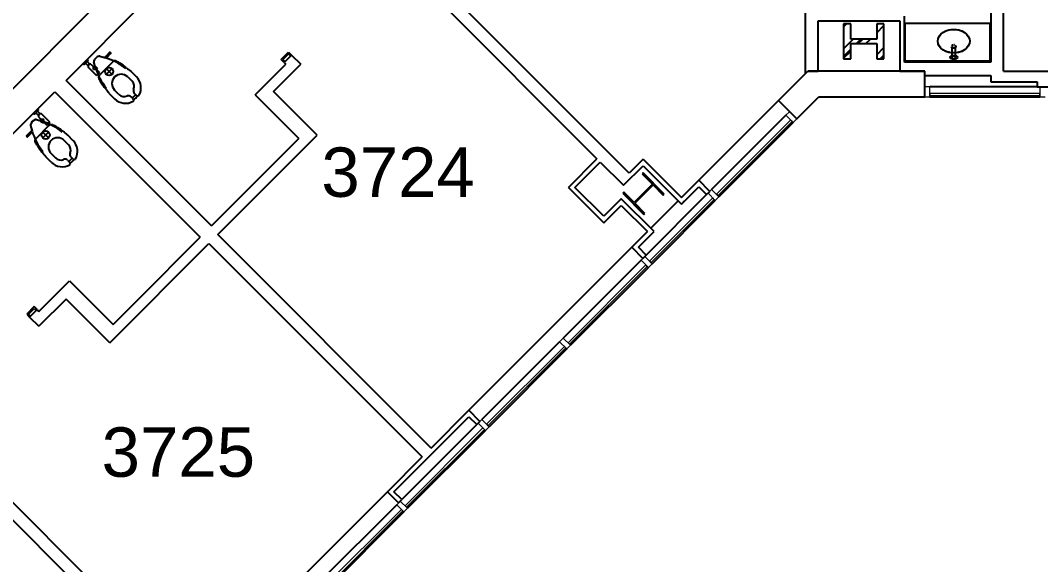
# Model space of a CAD drawing. Header units: inches. Extents: x -1169 to 5569, y -44 to 4300.
# Drawn here: x 720.7 to 1217.5, y 2865.9 to 3130.3 of the extents above; entities that cross this region are included whole.
import ezdxf

# ---------------------------------------------------------------- set-up
doc = ezdxf.new("R2010")
doc.units = ezdxf.units.IN
doc.header["$LTSCALE"] = 96
doc.header["$MEASUREMENT"] = 0
for name, color, linetype in [('A-ANNO-ROOM', 4, 'CONTINUOUS'), ('A-COLS', 5, 'CONTINUOUS'), ('A-DOOR', 2, 'CONTINUOUS'), ('A-FLOR-PFIX', 2, 'CONTINUOUS'), ('A-GLAZ', 2, 'CONTINUOUS'), ('A-WALL-FULL', 6, 'CONTINUOUS')]:
    doc.layers.add(name, color=color, linetype=linetype)
doc.styles.add('Arial', font='arial.ttf')

msp = doc.modelspace()

# ---------------------------------------------------------------- linework, layer by layer
at = {"layer": 'A-COLS'}
for p, q in [((1124.28, 3128.58), (1120.78, 3128.58)), ((1120.78, 3128.58), (1120.78, 3111.58)), ((1120.78, 3127.18), (1122.17, 3128.58)), ((1124.28, 3121.17), (1124.28, 3128.58)), ((1136.88, 3128.01), (1137.45, 3128.58)), ((1140.38, 3128.58), (1136.88, 3128.58)), ((1136.88, 3128.58), (1136.88, 3121.17)), ((1136.88, 3124.27), (1140.38, 3127.77)), ((1140.38, 3111.58), (1140.38, 3128.58)), ((1120.78, 3116.52), (1125.43, 3121.17)), ((1136.88, 3121.17), (1124.28, 3121.17)), ((1126.98, 3118.98), (1129.17, 3121.17)), ((1127.85, 3118.98), (1130.04, 3121.17)), ((1131.59, 3118.98), (1133.78, 3121.17)), ((1120.78, 3112.78), (1124.28, 3116.28)), ((1120.78, 3111.91), (1124.28, 3115.41)), ((1124.28, 3111.58), (1124.28, 3118.98)), ((1124.28, 3118.98), (1136.88, 3118.98)), ((1136.88, 3118.98), (1136.88, 3111.58)), ((1136.88, 3113.61), (1140.38, 3117.11)), ((1120.78, 3111.58), (1124.28, 3111.58)), ((1124.18, 3111.58), (1124.28, 3111.67)), ((1136.88, 3111.58), (1140.38, 3111.58)), ((1138.58, 3111.58), (1140.38, 3113.37)), ((1139.45, 3111.58), (1140.38, 3112.5)), ((1023.34, 3056.2), (1022.84, 3055.7)), ((1022.84, 3055.7), (1027.82, 3050.72)), ((1033.61, 3045.94), (1023.34, 3056.2)), ((1027.82, 3050.72), (1018.91, 3041.82)), ((1019.22, 3041.5), (1028.13, 3050.41)), ((1024.26, 3054.28), (1024.77, 3054.78)), ((1024.7, 3053.84), (1025.2, 3054.35)), ((1026.57, 3051.98), (1027.07, 3052.48)), ((1028.13, 3050.41), (1033.11, 3045.43)), ((1013.93, 3046.79), (1013.43, 3046.29)), ((1013.43, 3046.29), (1023.7, 3036.02)), ((1018.91, 3041.82), (1013.93, 3046.79)), ((1014.85, 3044.87), (1015.36, 3045.37)), ((1031.9, 3046.64), (1032.4, 3047.15)), ((1033.11, 3045.43), (1033.61, 3045.94)), ((1017.16, 3042.57), (1017.66, 3043.07)), ((1024.2, 3036.53), (1019.22, 3041.5)), ((1023.7, 3036.02), (1024.2, 3036.53))]:
    msp.add_line(p, q, dxfattribs=at)
at = {"layer": 'A-DOOR'}
for p, q in [((847.36, 3111.26), (850.99, 3114.88)), ((848.78, 3109.84), (847.36, 3111.26)), ((850.99, 3114), (848.25, 3111.26)), ((848.25, 3111.26), (849.22, 3110.28)), ((849.22, 3110.28), (848.78, 3109.84)), ((850.99, 3114.88), (852.4, 3113.47)), ((851.96, 3113.02), (850.99, 3114)), ((852.4, 3113.47), (851.96, 3113.02)), ((727.33, 2991.23), (723.71, 2987.6)), ((728.75, 2989.81), (727.33, 2991.23)), ((723.71, 2987.6), (725.12, 2986.19)), ((724.59, 2987.6), (727.33, 2990.34)), ((725.56, 2986.63), (724.59, 2987.6)), ((725.12, 2986.19), (725.56, 2986.63)), ((727.33, 2990.34), (728.3, 2989.37)), ((728.3, 2989.37), (728.75, 2989.81))]:
    msp.add_line(p, q, dxfattribs=at)
at = {"layer": 'A-FLOR-PFIX'}
for p, q in [((1150.27, 3128.95), (1192.27, 3128.95)), ((1150.68, 3110.45), (1150.68, 3128.95)), ((1169.06, 3124.45), (1170.37, 3125.16)), ((1170.37, 3125.16), (1171.86, 3125.64)), ((1171.86, 3125.64), (1173.45, 3125.89)), ((1173.45, 3125.89), (1175.08, 3125.89)), ((1175.08, 3125.89), (1176.67, 3125.64)), ((1176.67, 3125.64), (1178.16, 3125.16)), ((1178.16, 3125.16), (1179.47, 3124.45)), ((1191.77, 3128.95), (1191.77, 3110.45)), ((1166.48, 3120.2), (1166.65, 3121.39)), ((1166.65, 3119.01), (1166.48, 3120.2)), ((1166.63, 3121.32), (1166.71, 3121.57)), ((1166.65, 3121.39), (1167.16, 3122.53)), ((1167.16, 3122.53), (1167.97, 3123.56)), ((1167.97, 3123.56), (1169.06, 3124.45)), ((1179.47, 3124.45), (1180.56, 3123.56)), ((1180.56, 3123.56), (1181.37, 3122.53)), ((1181.37, 3122.53), (1181.88, 3121.39)), ((1181.82, 3121.57), (1181.9, 3121.32)), ((1181.88, 3121.39), (1182.05, 3120.2)), ((1182.05, 3120.2), (1181.88, 3119.01)), ((1167.16, 3117.88), (1166.65, 3119.01)), ((1167.97, 3116.84), (1167.16, 3117.88)), ((1169.06, 3115.95), (1167.97, 3116.84)), ((1170.37, 3115.25), (1169.06, 3115.95)), ((1171.86, 3114.76), (1170.37, 3115.25)), ((1173.27, 3117.51), (1173.29, 3117.66)), ((1173.43, 3117.11), (1173.27, 3117.51)), ((1173.95, 3116.75), (1173.43, 3117.11)), ((1173.52, 3117.06), (1175.02, 3117.06)), ((1173.52, 3112.31), (1173.52, 3117.06)), ((1174.87, 3116.74), (1173.95, 3116.75)), ((1175.05, 3116.88), (1174.87, 3116.74)), ((1174.94, 3118.19), (1175.23, 3117.71)), ((1175.02, 3117.06), (1175.02, 3112.31)), ((1175.23, 3117.23), (1175.05, 3116.88)), ((1175.23, 3117.71), (1175.23, 3117.23)), ((1178.16, 3115.25), (1176.67, 3114.76)), ((1179.47, 3115.95), (1178.16, 3115.25)), ((1180.56, 3116.84), (1179.47, 3115.95)), ((1181.37, 3117.88), (1180.56, 3116.84)), ((1181.88, 3119.01), (1181.37, 3117.88)), ((752.21, 3109.45), (753.1, 3110.33)), ((753.1, 3110.33), (754.38, 3109.04)), ((753.22, 3111.52), (753.48, 3111.26)), ((757.17, 3107.33), (756.36, 3110.02)), ((765.53, 3110.18), (759.08, 3103.73)), ((759.24, 3112.9), (761.93, 3112.09)), ((761.31, 3112.33), (761.38, 3112.26)), ((764.15, 3114.81), (761.92, 3112.59)), ((764.65, 3114.31), (762.42, 3112.08)), ((764.27, 3114.82), (764.66, 3114.43)), ((1191.77, 3110.45), (1150.68, 3110.45)), ((1173.45, 3114.52), (1171.86, 3114.76)), ((1175.08, 3114.52), (1173.45, 3114.52)), ((1176.67, 3114.76), (1175.08, 3114.52)), ((751.02, 3109.32), (751.28, 3109.06)), ((752.21, 3109.45), (753.5, 3108.16)), ((757.6, 3103.52), (753.54, 3107.59)), ((754.95, 3109.01), (756.19, 3107.77)), ((756.19, 3107.77), (756.72, 3108.3)), ((756.65, 3108.3), (756.82, 3108.47)), ((756.81, 3108.2), (756.72, 3108.3)), ((756.93, 3108.09), (756.81, 3108.2)), ((757.24, 3107.77), (756.93, 3108.09)), ((757.61, 3107.41), (757.24, 3107.77)), ((758.13, 3106.88), (757.6, 3106.35)), ((757.6, 3106.35), (759.02, 3104.94)), ((757.78, 3107.24), (757.61, 3107.41)), ((757.93, 3107.09), (757.78, 3107.24)), ((758.13, 3106.88), (757.93, 3107.09)), ((762.38, 3106.88), (765.21, 3104.05)), ((765.21, 3106.88), (762.38, 3104.05)), ((777.05, 3102.82), (774.41, 3105.45)), ((757.6, 3103.52), (757.81, 3103.73)), ((757.81, 3103.73), (758.13, 3104.05)), ((758.13, 3104.05), (758.31, 3104.23)), ((758.31, 3104.23), (758.49, 3104.41)), ((758.49, 3104.41), (758.66, 3104.58)), ((758.66, 3104.58), (758.92, 3104.84)), ((758.92, 3104.84), (759.02, 3104.94)), ((772.81, 3102.82), (774.93, 3100.69)), ((768.56, 3094.33), (766.44, 3096.45)), ((763.8, 3094.85), (766.44, 3092.21)), ((775.51, 3092.14), (774.45, 3093.2)), ((776.06, 3094.81), (777.12, 3093.75)), ((726.89, 3085.19), (727.15, 3084.93)), ((728.97, 3086.2), (728.08, 3085.32)), ((728.08, 3085.32), (729.37, 3084.03)), ((728.97, 3086.2), (730.25, 3084.91)), ((729.09, 3087.39), (729.35, 3087.13)), ((731.08, 3081.24), (728.39, 3082.05)), ((729.4, 3083.46), (730.65, 3082.22)), ((730.11, 3081.76), (729.94, 3081.59)), ((730.65, 3082.22), (730.11, 3081.69)), ((730.21, 3081.6), (730.11, 3081.69)), ((730.32, 3081.48), (730.21, 3081.6)), ((730.64, 3081.17), (730.32, 3081.48)), ((731.01, 3080.8), (730.64, 3081.17)), ((734.89, 3080.81), (730.82, 3084.88)), ((731.18, 3080.63), (731.01, 3080.8)), ((731.32, 3080.48), (731.18, 3080.63)), ((731.53, 3080.28), (731.32, 3080.48)), ((731.53, 3080.28), (732.06, 3080.81)), ((732.06, 3080.81), (733.47, 3079.39)), ((734.36, 3080.28), (734.18, 3080.1)), ((734.68, 3080.6), (734.36, 3080.28)), ((734.89, 3080.81), (734.68, 3080.6)), ((723.6, 3074.26), (725.83, 3076.49)), ((724.1, 3073.76), (726.33, 3075.99)), ((725.51, 3079.17), (726.32, 3076.48)), ((726.08, 3077.1), (726.16, 3077.03)), ((728.23, 3072.88), (734.68, 3079.33)), ((731.53, 3076.03), (734.36, 3073.21)), ((731.53, 3073.21), (734.36, 3076.03)), ((733.57, 3079.49), (733.47, 3079.39)), ((733.83, 3079.75), (733.57, 3079.49)), ((734, 3079.92), (733.83, 3079.75)), ((734.18, 3080.1), (734, 3079.92)), ((723.59, 3074.14), (723.98, 3073.75)), ((744.08, 3069.85), (741.96, 3071.97)), ((743.56, 3074.61), (746.2, 3071.97)), ((735.6, 3065.6), (737.72, 3063.48)), ((735.6, 3061.36), (732.96, 3064)), ((743.6, 3062.35), (744.66, 3061.29)), ((746.27, 3062.9), (745.21, 3063.96))]:
    msp.add_line(p, q, dxfattribs=at)
for centre, radius in [((1174.27, 3112.31), 0.75), ((763.79, 3105.47), 2), ((732.94, 3074.62), 2)]:
    msp.add_circle(centre, radius, dxfattribs=at)
for centre, radius, start, end in [((1174.27, 3117.45), 1, 91.4853, 162), ((1174.27, 3117.45), 1, 62.4389, 80.9999), ((751.43, 3112), 2.36, 315, 331.7178), ((753.19, 3111.05), 0.358, 331.7178, 36.2822), ((759.85, 3109.41), 3.67, 105.7, 164.1134), ((757.32, 3110.31), 1, 174.032, 196.7358), ((758.95, 3111.94), 1, 73.2642, 95.4406), ((761.2, 3111.86), 0.488, 76.6888, 99.2592), ((761.78, 3111.71), 0.58, 93.6602, 118.1119), ((761.73, 3112.44), 0.149, 273.6602, 356.3398), ((762.05, 3112.47), 0.173, 136.0648, 192.0648), ((753.5, 3084.05), 29.29, 51.2648, 73.2642), ((762.28, 3111.89), 0.149, 93.6602, 132.6747), ((762.3, 3112.21), 0.173, 257.9352, 313.9352), ((764.22, 3114.72), 0.116, 63.3864, 128.6136), ((764.56, 3114.38), 0.116, 321.3864, 26.6136), ((751.49, 3109.35), 0.358, 233.7178, 298.2822), ((750.54, 3111.11), 2.36, 298.2822, 315), ((754.59, 3107.95), 1.12, 71.4379, 198.6536), ((756.98, 3108.29), 0.33, 177.7576, 189.9981), ((785.21, 3115.76), 29.29, 196.7358, 218.7352), ((753.5, 3084.05), 29.79, 51.2648, 58.8263), ((936.04, 3309.29), 260.14, 230.9435, 231.5861), ((785.21, 3115.76), 29.79, 211.1737, 218.7352), ((769.62, 3099.63), 4.5, 45, 225), ((772.42, 3098.19), 3.55, 336.7763, 45), ((771.75, 3097.51), 7.5, 329.8879, 45), ((559.97, 2933.21), 260.14, 38.4139, 39.0565), ((777.33, 3096.08), 1.79, 156.7763, 225), ((771.75, 3097.51), 7.5, 225, 300.1121), ((771.07, 3096.84), 3.55, 225, 293.2237), ((773.18, 3091.93), 1.79, 45, 113.2237), ((771.3, 3097.96), 6.45, 304.8161, 325.1839), ((774.95, 3091.58), 0.787, 315, 45), ((771.75, 3097.51), 7, 304.5998, 325.4002), ((777.68, 3094.31), 0.787, 225, 315), ((726.41, 3086.98), 2.36, 298.2822, 315), ((727.3, 3087.87), 2.36, 315, 331.7178), ((729.06, 3086.92), 0.358, 331.7178, 36.2822), ((729.01, 3078.56), 3.67, 105.8866, 164.3), ((727.36, 3085.22), 0.358, 233.7178, 298.2822), ((728.1, 3081.1), 1, 73.2642, 95.968), ((730.46, 3083.82), 1.12, 71.3464, 198.5621), ((730.12, 3081.43), 0.33, 80.0019, 92.2424), ((722.65, 3053.2), 29.29, 51.2648, 73.2642), ((726.47, 3079.46), 1, 174.5594, 196.7358), ((725.94, 3076.36), 0.173, 77.9352, 133.9352), ((725.97, 3076.68), 0.149, 273.6602, 356.3398), ((726.55, 3077.21), 0.488, 170.7408, 193.3112), ((726.7, 3076.63), 0.58, 151.8881, 176.3398), ((754.37, 3084.91), 29.29, 196.7358, 218.7352), ((726.2, 3076.11), 0.173, 316.0648, 12.0648), ((726.52, 3076.13), 0.149, 137.3253, 176.3398), ((722.65, 3053.2), 29.79, 51.2648, 58.8263), ((905.2, 3278.44), 260.14, 230.9435, 231.5861), ((723.69, 3074.19), 0.116, 141.3864, 206.6136), ((724.03, 3073.85), 0.116, 243.3864, 308.6136), ((738.78, 3068.79), 4.5, 45, 225), ((740.9, 3066.67), 7.5, 329.8879, 45), ((754.37, 3084.91), 29.79, 211.1737, 218.7352), ((529.13, 2902.37), 260.14, 38.4139, 39.0565), ((741.57, 3067.34), 3.55, 336.7763, 45), ((746.48, 3065.23), 1.79, 156.7763, 225), ((740.9, 3066.67), 7.5, 225, 300.1121), ((740.23, 3065.99), 3.55, 225, 293.2237), ((742.33, 3061.08), 1.79, 45, 113.2237), ((740.45, 3067.11), 6.45, 304.8161, 325.1839), ((744.1, 3060.73), 0.787, 315, 45), ((740.9, 3066.67), 7, 304.5998, 325.4002), ((746.83, 3063.46), 0.787, 225, 315)]:
    msp.add_arc(centre, radius, start, end, dxfattribs=at)
msp.add_ellipse((1174.31, 3112.3), major_axis=(1.75, 0), ratio=0.571429, dxfattribs=at)
at = {"layer": 'A-FLOR-PFIX', "extrusion": (0, 0, -1)}
msp.add_ellipse((757.54, 3108.91), major_axis=(0.789, 0.789), ratio=0.5, start_param=3.402076, end_param=3.496793, dxfattribs=at)
at = {"layer": 'A-FLOR-PFIX'}
msp.add_ellipse((729.5, 3080.87), major_axis=(0.789, 0.789), ratio=0.5, start_param=0.260484, end_param=0.3552, dxfattribs=at)
for points, knots in [([(1169.7, 3124.83), (1169.73, 3124.85), (1170.03, 3125), (1170.35, 3125.15), (1170.64, 3125.26)], [4.0945479, 4.0945479, 4.0945479, 4.0945479, 4.1082365, 4.2352464, 4.2352464, 4.2352464, 4.2352464]), ([(1171.25, 3125.47), (1171.32, 3125.49), (1171.64, 3125.59), (1171.96, 3125.67), (1172.21, 3125.72)], [4.3201203, 4.3201203, 4.3201203, 4.3201203, 4.3498975, 4.4498221, 4.4498221, 4.4498221, 4.4498221]), ([(1172.92, 3125.84), (1173.05, 3125.85), (1173.37, 3125.89), (1173.7, 3125.91), (1173.89, 3125.91)], [4.541704, 4.541704, 4.541704, 4.541704, 4.5915585, 4.6652167, 4.6652167, 4.6652167, 4.6652167]), ([(1174.64, 3125.91), (1174.83, 3125.91), (1175.16, 3125.89), (1175.48, 3125.85), (1175.61, 3125.84)], [4.7595613, 4.7595613, 4.7595613, 4.7595613, 4.8332195, 4.883074, 4.883074, 4.883074, 4.883074]), ([(1176.32, 3125.72), (1176.57, 3125.67), (1176.89, 3125.59), (1177.21, 3125.49), (1177.28, 3125.47)], [4.9749558, 4.9749558, 4.9749558, 4.9749558, 5.0748804, 5.1046577, 5.1046577, 5.1046577, 5.1046577]), ([(1177.89, 3125.26), (1178.18, 3125.15), (1178.5, 3125), (1178.8, 3124.85), (1178.83, 3124.83)], [5.1895316, 5.1895316, 5.1895316, 5.1895316, 5.3165414, 5.3302301, 5.3302301, 5.3302301, 5.3302301]), ([(1166.67, 3121.44), (1166.68, 3121.47), (1166.8, 3121.87), (1166.99, 3122.25), (1167.2, 3122.59)], [3.3659921, 3.3659921, 3.3659921, 3.3659921, 3.3832536, 3.5832545, 3.5832545, 3.5832545, 3.5832545]), ([(1167.22, 3122.63), (1167.26, 3122.69), (1167.5, 3123.05), (1167.8, 3123.39), (1168.08, 3123.66)], [3.5903916, 3.5903916, 3.5903916, 3.5903916, 3.6249146, 3.8026973, 3.8026973, 3.8026973, 3.8026973]), ([(1179.29, 3124.56), (1179.59, 3124.37), (1179.88, 3124.17), (1180.14, 3123.94), (1180.14, 3123.94)], [5.4048623, 5.4048623, 5.4048623, 5.4048623, 5.5582024, 5.5583845, 5.5583845, 5.5583845, 5.5583845]), ([(1180.45, 3123.66), (1180.73, 3123.39), (1181.01, 3123.05), (1181.27, 3122.69), (1181.31, 3122.63)], [5.6220806, 5.6220806, 5.6220806, 5.6220806, 5.7998634, 5.8343864, 5.8343864, 5.8343864, 5.8343864]), ([(1181.33, 3122.59), (1181.54, 3122.25), (1181.75, 3121.87), (1181.85, 3121.47), (1181.85, 3121.44)], [5.8415235, 5.8415235, 5.8415235, 5.8415235, 6.0415243, 6.0587858, 6.0587858, 6.0587858, 6.0587858]), ([(1167.2, 3117.81), (1166.99, 3118.15), (1166.78, 3118.54), (1166.68, 3118.93), (1166.68, 3118.96)], [2.6999308, 2.6999308, 2.6999308, 2.6999308, 2.8999317, 2.9171932, 2.9171932, 2.9171932, 2.9171932]), ([(1168.08, 3116.74), (1167.8, 3117.01), (1167.52, 3117.36), (1167.26, 3117.71), (1167.22, 3117.77)], [2.480488, 2.480488, 2.480488, 2.480488, 2.6582707, 2.6927937, 2.6927937, 2.6927937, 2.6927937]), ([(1170.64, 3115.14), (1170.35, 3115.26), (1170.03, 3115.4), (1169.73, 3115.56), (1169.7, 3115.57)], [2.0479389, 2.0479389, 2.0479389, 2.0479389, 2.1749488, 2.1886374, 2.1886374, 2.1886374, 2.1886374]), ([(1172.21, 3114.69), (1171.96, 3114.74), (1171.64, 3114.82), (1171.32, 3114.91), (1171.25, 3114.93)], [1.8333632, 1.8333632, 1.8333632, 1.8333632, 1.9332878, 1.963065, 1.963065, 1.963065, 1.963065]), ([(1177.28, 3114.93), (1177.21, 3114.91), (1176.89, 3114.82), (1176.57, 3114.74), (1176.32, 3114.69)], [1.1785276, 1.1785276, 1.1785276, 1.1785276, 1.2083049, 1.3082295, 1.3082295, 1.3082295, 1.3082295]), ([(1178.83, 3115.57), (1178.8, 3115.56), (1178.5, 3115.4), (1178.18, 3115.26), (1177.89, 3115.14)], [0.9529552, 0.9529552, 0.9529552, 0.9529552, 0.9666439, 1.0936537, 1.0936537, 1.0936537, 1.0936537]), ([(1180.14, 3116.46), (1180.14, 3116.46), (1179.88, 3116.24), (1179.59, 3116.03), (1179.29, 3115.84)], [0.7248008, 0.7248008, 0.7248008, 0.7248008, 0.7249829, 0.878323, 0.878323, 0.878323, 0.878323]), ([(1181.31, 3117.77), (1181.27, 3117.72), (1181.03, 3117.36), (1180.73, 3117.01), (1180.45, 3116.74)], [0.448799, 0.448799, 0.448799, 0.448799, 0.4833219, 0.6611047, 0.6611047, 0.6611047, 0.6611047]), ([(1181.86, 3118.96), (1181.85, 3118.93), (1181.73, 3118.54), (1181.54, 3118.15), (1181.33, 3117.81)], [0.2243995, 0.2243995, 0.2243995, 0.2243995, 0.241661, 0.4416618, 0.4416618, 0.4416618, 0.4416618]), ([(767.28, 3110.45), (767.17, 3110.51), (766.99, 3110.57), (766.75, 3110.62), (766.56, 3110.62), (766.37, 3110.61), (766.12, 3110.55), (765.82, 3110.43), (765.62, 3110.27), (765.53, 3110.18)], [0, 0, 0, 0, 0.2, 0.3, 0.4, 0.5, 0.6, 0.8, 1, 1, 1, 1]), ([(1173.89, 3114.49), (1173.7, 3114.5), (1173.37, 3114.52), (1173.05, 3114.55), (1172.92, 3114.57)], [1.6179686, 1.6179686, 1.6179686, 1.6179686, 1.6916268, 1.7414813, 1.7414813, 1.7414813, 1.7414813]), ([(1175.61, 3114.57), (1175.48, 3114.55), (1175.16, 3114.52), (1174.83, 3114.5), (1174.64, 3114.49)], [1.4001113, 1.4001113, 1.4001113, 1.4001113, 1.4499658, 1.523624, 1.523624, 1.523624, 1.523624]), ([(756.19, 3107.46), (756.19, 3107.47), (756.19, 3107.5), (756.19, 3107.54), (756.19, 3107.58), (756.19, 3107.62), (756.19, 3107.65), (756.19, 3107.69), (756.19, 3107.71), (756.19, 3107.73)], [0.625, 0.625, 0.625, 0.625, 0.65625, 0.6875, 0.71875, 0.75, 0.78125, 0.8125, 0.8749999, 0.8749999, 0.8749999, 0.8749999]), ([(756.19, 3107.26), (756.19, 3107.28), (756.19, 3107.32), (756.19, 3107.36), (756.19, 3107.41), (756.19, 3107.44), (756.19, 3107.46)], [0.5000002, 0.5000002, 0.5000002, 0.5000002, 0.53125, 0.5625, 0.59375, 0.625, 0.625, 0.625, 0.625]), ([(756.19, 3107.05), (756.19, 3107.09), (756.19, 3107.14), (756.19, 3107.21), (756.19, 3107.25), (756.19, 3107.26)], [0.375, 0.375, 0.375, 0.375, 0.4375, 0.46875, 0.5, 0.5, 0.5, 0.5]), ([(756.19, 3106.82), (756.19, 3106.86), (756.19, 3106.94), (756.19, 3107.01), (756.19, 3107.05)], [0.25, 0.25, 0.25, 0.25, 0.3125, 0.375, 0.375, 0.375, 0.375]), ([(756.98, 3106.35), (756.96, 3106.35), (756.92, 3106.35), (756.84, 3106.35), (756.77, 3106.35), (756.73, 3106.35)], [0.5714286, 0.5714286, 0.5714286, 0.5714286, 0.6071429, 0.6428571, 0.7142855, 0.7142855, 0.7142855, 0.7142855]), ([(757.21, 3106.35), (757.2, 3106.35), (757.16, 3106.35), (757.08, 3106.35), (757.02, 3106.35), (756.98, 3106.35)], [0.4285714, 0.4285714, 0.4285714, 0.4285714, 0.4642857, 0.5, 0.5714284, 0.5714284, 0.5714284, 0.5714284]), ([(757.6, 3106.35), (757.6, 3106.35), (757.6, 3106.35), (757.58, 3106.35), (757.55, 3106.35), (757.53, 3106.35), (757.49, 3106.35), (757.46, 3106.35), (757.41, 3106.35), (757.37, 3106.35), (757.32, 3106.35), (757.27, 3106.35), (757.23, 3106.35), (757.21, 3106.35)], [0, 0, 0, 0, 0.0714286, 0.1071429, 0.1428571, 0.1785714, 0.2142857, 0.25, 0.2857143, 0.3214286, 0.3571429, 0.3928571, 0.4285713, 0.4285713, 0.4285713, 0.4285713]), ([(759.08, 3103.73), (758.99, 3103.64), (758.87, 3103.49), (758.75, 3103.26), (758.7, 3103.09), (758.66, 3102.94), (758.65, 3102.82), (758.64, 3102.73), (758.64, 3102.63), (758.64, 3102.51), (758.67, 3102.37), (758.71, 3102.19), (758.77, 3102.06), (758.81, 3101.98)], [0, 0, 0, 0, 0.2, 0.3, 0.4, 0.475, 0.55, 0.5875, 0.625, 0.7, 0.775, 0.85, 1, 1, 1, 1]), ([(730.95, 3082.22), (730.94, 3082.22), (730.91, 3082.22), (730.87, 3082.22), (730.83, 3082.22), (730.79, 3082.22), (730.76, 3082.22), (730.72, 3082.22), (730.7, 3082.22), (730.68, 3082.22)], [0.625, 0.625, 0.625, 0.625, 0.65625, 0.6875, 0.71875, 0.75, 0.78125, 0.8125, 0.8749999, 0.8749999, 0.8749999, 0.8749999]), ([(731.15, 3082.22), (731.13, 3082.22), (731.1, 3082.22), (731.05, 3082.22), (731, 3082.22), (730.97, 3082.22), (730.95, 3082.22)], [0.5000002, 0.5000002, 0.5000002, 0.5000002, 0.53125, 0.5625, 0.59375, 0.625, 0.625, 0.625, 0.625]), ([(731.36, 3082.22), (731.32, 3082.22), (731.27, 3082.22), (731.2, 3082.22), (731.16, 3082.22), (731.15, 3082.22)], [0.375, 0.375, 0.375, 0.375, 0.4375, 0.46875, 0.5, 0.5, 0.5, 0.5]), ([(731.59, 3082.22), (731.55, 3082.22), (731.47, 3082.22), (731.4, 3082.22), (731.36, 3082.22)], [0.25, 0.25, 0.25, 0.25, 0.3125, 0.375, 0.375, 0.375, 0.375]), ([(732.06, 3081.43), (732.06, 3081.45), (732.06, 3081.49), (732.06, 3081.58), (732.06, 3081.64), (732.06, 3081.68)], [0.5714286, 0.5714286, 0.5714286, 0.5714286, 0.6071429, 0.6428571, 0.7142855, 0.7142855, 0.7142855, 0.7142855]), ([(732.06, 3081.2), (732.06, 3081.21), (732.06, 3081.25), (732.06, 3081.33), (732.06, 3081.39), (732.06, 3081.43)], [0.4285714, 0.4285714, 0.4285714, 0.4285714, 0.4642857, 0.5, 0.5714284, 0.5714284, 0.5714284, 0.5714284]), ([(732.06, 3080.81), (732.06, 3080.81), (732.06, 3080.81), (732.06, 3080.84), (732.06, 3080.86), (732.06, 3080.88), (732.06, 3080.92), (732.06, 3080.96), (732.06, 3081), (732.06, 3081.04), (732.06, 3081.09), (732.06, 3081.14), (732.06, 3081.18), (732.06, 3081.2)], [0, 0, 0, 0, 0.0714286, 0.1071429, 0.1428571, 0.1785714, 0.2142857, 0.25, 0.2857143, 0.3214286, 0.3571429, 0.3928571, 0.4285713, 0.4285713, 0.4285713, 0.4285713]), ([(734.68, 3079.33), (734.77, 3079.42), (734.92, 3079.54), (735.15, 3079.66), (735.32, 3079.71), (735.47, 3079.75), (735.59, 3079.77), (735.68, 3079.77), (735.78, 3079.77), (735.9, 3079.77), (736.04, 3079.75), (736.22, 3079.7), (736.35, 3079.65), (736.44, 3079.6)], [0, 0, 0, 0, 0.2, 0.3, 0.4, 0.475, 0.55, 0.5875, 0.625, 0.7, 0.775, 0.85, 1, 1, 1, 1]), ([(727.96, 3071.13), (727.9, 3071.24), (727.84, 3071.42), (727.8, 3071.67), (727.79, 3071.85), (727.8, 3072.04), (727.86, 3072.29), (727.98, 3072.59), (728.14, 3072.79), (728.23, 3072.88)], [0, 0, 0, 0, 0.2, 0.3, 0.4, 0.5, 0.6, 0.8, 1, 1, 1, 1])]:
    msp.add_open_spline(points, degree=3, knots=knots, dxfattribs=at)
for points in [[(1168.39, 3123.95), (1168.65, 3124.17), (1168.94, 3124.37), (1169.24, 3124.56)], [(1169.24, 3115.84), (1168.94, 3116.03), (1168.65, 3116.24), (1168.39, 3116.46)], [(768.91, 3109.53), (768.65, 3109.69), (768.1, 3110.01), (767.56, 3110.31), (767.28, 3110.45)], [(756.19, 3107.73), (756.19, 3107.74), (756.19, 3107.76), (756.19, 3107.77), (756.19, 3107.77)], [(756.19, 3106.59), (756.19, 3106.67), (756.19, 3106.75), (756.19, 3106.82)], [(756.19, 3106.35), (756.19, 3106.43), (756.19, 3106.51), (756.19, 3106.59)], [(756.46, 3106.35), (756.37, 3106.35), (756.28, 3106.35), (756.19, 3106.35)], [(756.73, 3106.35), (756.64, 3106.35), (756.55, 3106.35), (756.46, 3106.35)], [(758.81, 3101.98), (758.95, 3101.7), (759.25, 3101.15), (759.56, 3100.61), (759.73, 3100.34)], [(730.68, 3082.22), (730.67, 3082.22), (730.65, 3082.22), (730.65, 3082.22), (730.65, 3082.22)], [(731.82, 3082.22), (731.74, 3082.22), (731.66, 3082.22), (731.59, 3082.22)], [(732.06, 3082.22), (731.98, 3082.22), (731.9, 3082.22), (731.82, 3082.22)], [(732.06, 3081.95), (732.06, 3082.04), (732.06, 3082.13), (732.06, 3082.22)], [(732.06, 3081.68), (732.06, 3081.77), (732.06, 3081.86), (732.06, 3081.95)], [(736.44, 3079.6), (736.71, 3079.46), (737.26, 3079.16), (737.8, 3078.85), (738.07, 3078.68)], [(728.88, 3069.5), (728.72, 3069.77), (728.4, 3070.31), (728.11, 3070.85), (727.96, 3071.13)]]:
    msp.add_open_spline(points, degree=3, dxfattribs=at)
at = {"layer": 'A-GLAZ', "lineweight": 20}
for p, q in [((1162.7, 3098.08), (1160.2, 3098.08)), ((1160.2, 3098.08), (1160.2, 3093.08)), ((1162.7, 3093.08), (1162.7, 3098.08)), ((1160.2, 3093.08), (1162.7, 3093.08)), ((1056.62, 3048.1), (1054.86, 3046.34)), ((1054.86, 3046.34), (1058.39, 3042.8)), ((1060.16, 3044.57), (1056.62, 3048.1)), ((1058.39, 3042.8), (1060.16, 3044.57))]:
    msp.add_line(p, q, dxfattribs=at)
at = {"layer": 'A-GLAZ'}
for p, q in [((1214.83, 3098.08), (1162.7, 3098.08)), ((1050.35, 3052.61), (1088.8, 3091.07)), ((1162.7, 3093.08), (1216.2, 3093.08)), ((1092.69, 3084.17), (1056.62, 3048.1)), ((1096.22, 3080.63), (1060.16, 3044.57)), ((1024.8, 3016.29), (1054.15, 3045.63)), ((1027.63, 3012.04), (1058.39, 3042.8)), ((938.63, 2940.89), (1017.82, 3020.09)), ((1022.33, 3013.81), (984.5, 2975.98)), ((1025.86, 3010.27), (988.03, 2972.44)), ((982.73, 2974.21), (944.9, 2936.38)), ((986.27, 2970.68), (948.44, 2932.85)), ((942.43, 2933.91), (906.01, 2897.49)), ((946.67, 2931.08), (908.84, 2893.25)), ((819.83, 2822.1), (899.03, 2901.29)), ((903.54, 2895.02), (865.7, 2857.19)), ((907.07, 2891.48), (869.24, 2853.65))]:
    msp.add_line(p, q, dxfattribs=at)
at = {"layer": 'A-GLAZ', "lineweight": 20, "extrusion": (0, 0, -1)}
for p, q in [((1218.7, 3098.08), (1216.2, 3098.08)), ((1216.2, 3098.08), (1216.2, 3093.08)), ((1216.2, 3093.08), (1218.7, 3093.08)), ((1094.45, 3085.94), (1092.69, 3084.17)), ((1097.99, 3082.4), (1094.45, 3085.94)), ((1092.69, 3084.17), (1096.22, 3080.63)), ((1096.22, 3080.63), (1097.99, 3082.4)), ((1024.1, 3015.58), (1022.33, 3013.81)), ((1027.63, 3012.04), (1024.1, 3015.58)), ((1022.33, 3013.81), (1025.86, 3010.27)), ((1025.86, 3010.27), (1027.63, 3012.04)), ((984.5, 2975.98), (982.73, 2974.21)), ((988.03, 2972.44), (984.5, 2975.98)), ((982.73, 2974.21), (986.27, 2970.68)), ((986.27, 2970.68), (988.03, 2972.44)), ((944.9, 2936.38), (943.13, 2934.61)), ((948.44, 2932.85), (944.9, 2936.38)), ((943.13, 2934.61), (946.67, 2931.08)), ((946.67, 2931.08), (948.44, 2932.85)), ((905.3, 2896.78), (903.54, 2895.02)), ((908.84, 2893.25), (905.3, 2896.78)), ((903.54, 2895.02), (907.07, 2891.48)), ((907.07, 2891.48), (908.84, 2893.25))]:
    msp.add_line(p, q, dxfattribs=at)
at = {"layer": 'A-GLAZ', "lineweight": 13}
for p, q in [((1216.2, 3094.83), (1162.7, 3094.83)), ((1162.7, 3094.83), (1162.7, 3093.83)), ((1162.7, 3093.83), (1216.2, 3093.83)), ((1216.2, 3093.83), (1216.2, 3094.83)), ((1094.98, 3081.87), (1058.92, 3045.81)), ((1059.63, 3045.1), (1095.69, 3081.16)), ((1095.69, 3081.16), (1094.98, 3081.87)), ((1058.92, 3045.81), (1059.63, 3045.1)), ((1057.15, 3044.04), (1026.39, 3013.28)), ((1027.1, 3012.57), (1057.86, 3043.33)), ((1057.86, 3043.33), (1057.15, 3044.04)), ((1024.63, 3011.51), (986.8, 2973.68)), ((987.5, 2972.97), (1025.33, 3010.8)), ((1025.33, 3010.8), (1024.63, 3011.51)), ((1026.39, 3013.28), (1027.1, 3012.57)), ((985.03, 2971.91), (947.2, 2934.08)), ((947.91, 2933.38), (985.74, 2971.21)), ((985.74, 2971.21), (985.03, 2971.91)), ((986.8, 2973.68), (987.5, 2972.97)), ((945.43, 2932.32), (907.6, 2894.49)), ((908.31, 2893.78), (946.14, 2931.61)), ((946.14, 2931.61), (945.43, 2932.32)), ((947.2, 2934.08), (947.91, 2933.38)), ((905.83, 2892.72), (868, 2854.89)), ((868.71, 2854.18), (906.54, 2892.01)), ((906.54, 2892.01), (905.83, 2892.72)), ((907.6, 2894.49), (908.31, 2893.78))]:
    msp.add_line(p, q, dxfattribs=at)
at = {"layer": 'A-WALL-FULL'}
for p, q in [((1192.27, 3249.89), (1192.27, 3109.95)), ((1198.39, 3105.7), (1198.39, 3249.89)), ((1102.2, 3104.47), (1102.2, 3208.02)), ((653.79, 3034.01), (804.49, 3184.71)), ((918.87, 3145.11), (1000.89, 3063.08)), ((1016.54, 3056.1), (923.2, 3149.44)), ((742.84, 3101.14), (780.63, 3138.92)), ((1108.33, 3105.7), (1108.33, 3130.08)), ((1108.33, 3130.08), (1148.02, 3130.08)), ((1148.02, 3130.08), (1148.02, 3105.7)), ((1150.27, 3109.95), (1150.27, 3132.39)), ((852.4, 3113.47), (848.78, 3109.84)), ((852.4, 3113.47), (856.91, 3108.96)), ((1192.27, 3109.95), (1150.27, 3109.95)), ((834.77, 3094.07), (849.66, 3108.96)), ((843.69, 3095.74), (856.91, 3108.96)), ((848.78, 3109.84), (849.66, 3108.96)), ((1089.06, 3091.33), (1103.44, 3105.7)), ((1102.2, 3104.47), (1103.44, 3105.7)), ((1160.2, 3105.7), (1103.44, 3105.7)), ((1103.44, 3105.7), (1108.33, 3105.7)), ((1148.02, 3105.7), (1160.2, 3105.7)), ((1160.2, 3093.08), (1160.2, 3105.7)), ((1198.39, 3105.7), (1220.08, 3105.7)), ((813.55, 3030.43), (742.84, 3101.14)), ((1160.2, 3103.45), (1192.27, 3103.45)), ((1192.27, 3103.45), (1192.27, 3100.45)), ((1192.27, 3100.45), (1214.83, 3100.45)), ((1214.83, 3100.45), (1214.83, 3098.08)), ((699.49, 3057.78), (737.36, 3095.66)), ((737.36, 3095.66), (808.07, 3024.95)), ((864.91, 3074.53), (843.69, 3095.74)), ((1214.83, 3098.08), (1220.08, 3098.08)), ((834.77, 3094.07), (855.98, 3072.85)), ((1050.35, 3052.61), (1089.06, 3091.33)), ((1089.06, 3091.33), (1097.99, 3082.4)), ((1097.99, 3082.4), (1108.67, 3093.08)), ((1108.67, 3093.08), (1160.2, 3093.08)), ((813.55, 3030.43), (855.98, 3072.85)), ((816.6, 3026.23), (864.91, 3074.53)), ((986.97, 3049.17), (1000.89, 3063.08)), ((990.16, 3049.17), (1002.48, 3061.49)), ((1002.48, 3061.49), (1013.8, 3050.18)), ((1023.26, 3062.82), (1016.54, 3056.1)), ((1023.26, 3062.82), (1041.91, 3044.17)), ((1013.8, 3050.18), (1023.26, 3059.64)), ((1023.26, 3059.64), (1041.91, 3040.99)), ((1041.91, 3044.17), (1050.35, 3052.61)), ((1055.74, 3047.22), (1050.35, 3052.61)), ((986.97, 3049.17), (1004.21, 3031.93)), ((1004.21, 3035.11), (990.16, 3049.17)), ((1041.91, 3040.99), (1050.35, 3049.43)), ((1050.35, 3049.43), (1054.15, 3045.63)), ((1054.15, 3045.63), (1055.74, 3047.22)), ((1012.69, 3043.59), (1004.21, 3035.11)), ((1004.21, 3031.93), (1012.69, 3040.41)), ((1028.6, 3027.68), (1012.69, 3043.59)), ((1012.69, 3040.41), (1025.41, 3027.68)), ((1027.01, 3029.27), (1040.31, 3042.58)), ((1041.91, 3040.99), (1043.5, 3042.58)), ((920.28, 2922.55), (816.6, 3026.23)), ((1017.82, 3020.09), (1025.41, 3027.68)), ((1021, 3020.09), (1028.6, 3027.68)), ((764.06, 2973.68), (812.27, 3021.9)), ((777.35, 2994.22), (808.07, 3024.95)), ((812.27, 3021.9), (915.95, 2918.22)), ((938.63, 2940.89), (1017.82, 3020.09)), ((1017.82, 3020.09), (1023.21, 3014.69)), ((1024.8, 3016.29), (1021, 3020.09)), ((1023.21, 3014.69), (1024.8, 3016.29)), ((729.63, 2988.93), (744.52, 3003.82)), ((744.52, 3003.82), (765.74, 2982.61)), ((742.84, 2994.89), (729.63, 2981.68)), ((764.06, 2973.68), (742.84, 2994.89)), ((765.74, 2982.61), (777.35, 2994.22)), ((725.12, 2986.19), (728.75, 2989.81)), ((725.12, 2986.19), (729.63, 2981.68)), ((728.75, 2989.81), (729.63, 2988.93)), ((902.21, 2901.29), (938.63, 2937.71)), ((920.28, 2922.55), (938.63, 2940.89)), ((944.02, 2935.5), (938.63, 2940.89)), ((938.63, 2937.71), (942.43, 2933.91)), ((942.43, 2933.91), (944.02, 2935.5)), ((788.41, 2824.61), (693.39, 2919.63)), ((899.03, 2901.29), (915.95, 2918.22)), ((689.06, 2915.3), (784.08, 2820.28)), ((819.83, 2822.1), (899.03, 2901.29)), ((899.03, 2901.29), (904.42, 2895.9)), ((906.01, 2897.49), (902.21, 2901.29)), ((904.42, 2895.9), (906.01, 2897.49))]:
    msp.add_line(p, q, dxfattribs=at)

# ---------------------------------------------------------------- texts
at = {"layer": 'A-ANNO-ROOM', "style": 'Arial'}
for s, p in [('3724', (866.92, 3044.57)), ('3725', (760.12, 2908.58))]:
    msp.add_text(s, height=24, dxfattribs=at).set_placement(p)

doc.saveas('drawing.dxf')
